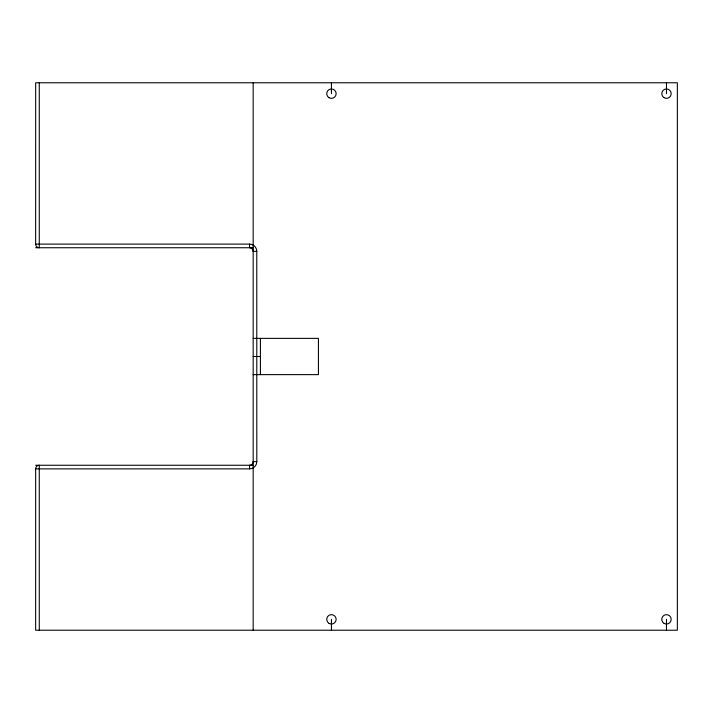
<?xml version="1.0" encoding="UTF-8"?>
<svg xmlns="http://www.w3.org/2000/svg" width="713" height="713" viewBox="0 0 713 713"><rect width="100%" height="100%" fill="white"/><g stroke="black" fill="none" stroke-linecap="round" stroke-linejoin="round"><path stroke-width="1.07" d="M35.668 244.113L249.55 244.113A7.21 7.21 0 0 1 256.778 251.359L256.805 461.641A7.21 7.21 0 0 1 249.55 468.869L35.659 468.887L35.65 630.221L677.35 630.221L677.35 82.779L35.668 82.779L35.65 244.113A3.627 3.627 0 0 0 39.277 247.741L39.277 82.779M35.65 247.741L253.177 247.741M253.186 251.359L256.805 251.359M253.177 338.372L318.435 338.372L318.435 374.628L253.177 374.628M253.177 356.5L260.423 356.5M253.186 461.641L256.805 461.641M35.65 465.259L253.177 465.259M666.477 82.779L666.477 93.653M666.477 619.347L666.477 630.221M331.438 82.779L331.438 93.653M331.438 619.347L331.438 630.221M260.423 338.372L260.423 374.628M253.177 82.779L253.177 630.221M249.55 244.113L249.55 247.723A3.601 3.601 0 0 1 253.168 251.359M249.55 468.887L249.55 465.277A3.601 3.601 0 0 0 253.168 461.641M39.277 630.221L39.277 465.277A3.627 3.627 0 0 0 35.65 468.887M329.085 623.42A4.715 4.715 0 0 0 336.153 619.347A4.715 4.715 0 0 0 329.085 615.266A4.715 4.715 0 0 0 329.085 623.42M664.115 623.42A4.715 4.715 0 0 0 671.183 619.347A4.715 4.715 0 0 0 664.115 615.266A4.715 4.715 0 0 0 664.115 623.42M329.085 97.734A4.715 4.715 0 0 0 336.153 93.653A4.715 4.715 0 0 0 329.085 89.58A4.715 4.715 0 0 0 329.085 97.734M663.785 97.529A4.715 4.715 0 0 0 671.174 94.054A4.715 4.715 0 0 0 664.471 89.392A4.715 4.715 0 0 0 663.785 97.529"/></g></svg>
